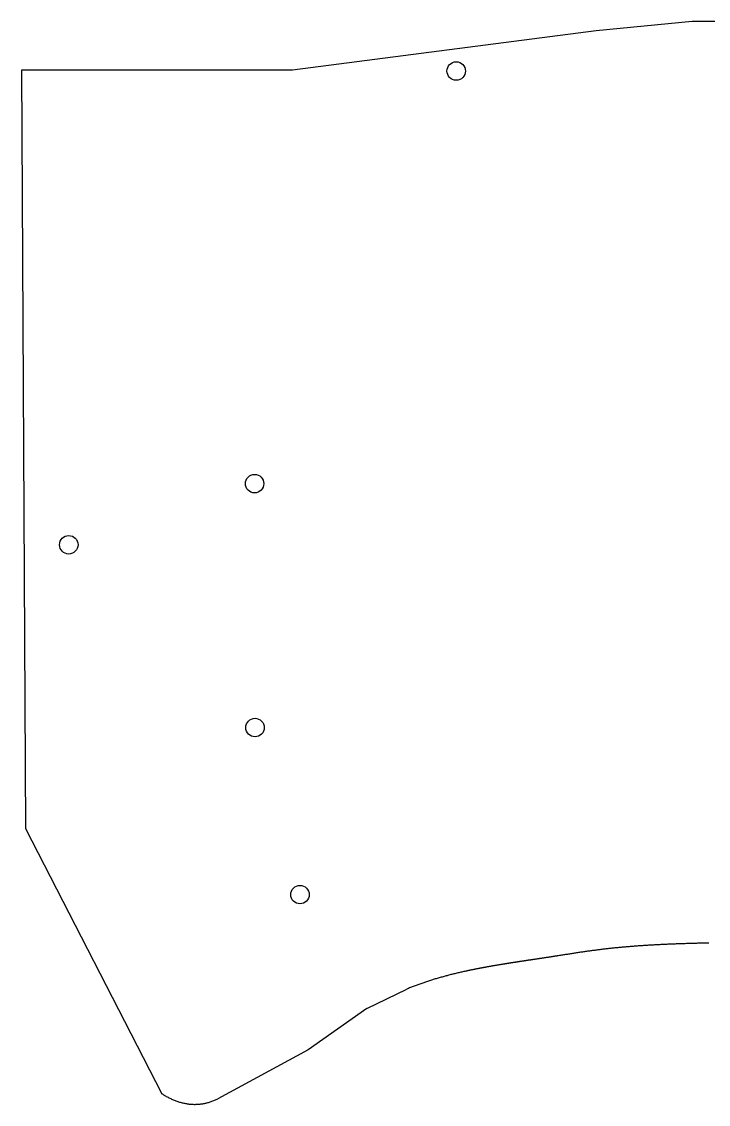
# Model space of a CAD drawing. Extents: x 568 to 702, y -174 to -69.
# Drawn here: x 568 to 635, y -174.5 to -68.8 of the extents above; entities that cross this region are included whole.
import ezdxf

# ---------------------------------------------------------------- set-up
doc = ezdxf.new("R2010")
doc.units = 0
doc.layers.add('BLACK', color=7, linetype='CONTINUOUS')

msp = doc.modelspace()

# ---------------------------------------------------------------- linework, layer by layer
at = {"layer": 'BLACK', "linetype": 'CONTINUOUS'}
for p, q in [((624.049255, -69.678143), (594.429255, -73.508143)), ((633.409255, -68.768143), (624.049255, -69.678143)), ((647.309255, -68.768143), (633.409255, -68.768143)), ((567.989255, -73.508143), (568.379255, -147.528143)), ((594.429255, -73.508143), (567.989255, -73.508143)), ((568.379255, -147.528143), (581.669986, -173.42491)), ((622.728336, -159.593209), (622.629868, -159.60771)), ((622.826809, -159.578803), (622.728336, -159.593209)), ((622.925288, -159.564501), (622.826809, -159.578803)), ((623.023771, -159.550303), (622.925288, -159.564501)), ((623.122264, -159.536214), (623.023771, -159.550303)), ((623.220766, -159.52224), (623.122264, -159.536214)), ((623.319279, -159.508383), (623.220766, -159.52224)), ((623.417805, -159.494648), (623.319279, -159.508383)), ((623.516343, -159.481041), (623.417805, -159.494648)), ((623.614894, -159.467565), (623.516343, -159.481041)), ((623.713467, -159.45423), (623.614894, -159.467565)), ((623.812054, -159.441026), (623.713467, -159.45423)), ((623.91066, -159.427971), (623.812054, -159.441026)), ((624.009288, -159.415065), (623.91066, -159.427971)), ((624.107935, -159.402314), (624.009288, -159.415065)), ((624.206608, -159.389719), (624.107935, -159.402314)), ((624.305302, -159.377283), (624.206608, -159.389719)), ((624.404022, -159.365005), (624.305302, -159.377283)), ((624.502762, -159.352883), (624.404022, -159.365005)), ((624.601526, -159.340922), (624.502762, -159.352883)), ((624.700315, -159.329107), (624.601526, -159.340922)), ((624.799122, -159.317451), (624.700315, -159.329107)), ((624.897954, -159.305942), (624.799122, -159.317451)), ((624.996809, -159.294588), (624.897954, -159.305942)), ((625.095683, -159.283385), (624.996809, -159.294588)), ((625.194581, -159.272325), (625.095683, -159.283385)), ((625.2935, -159.261414), (625.194581, -159.272325)), ((625.392438, -159.250655), (625.2935, -159.261414)), ((625.491398, -159.240033), (625.392438, -159.250655)), ((625.590377, -159.229558), (625.491398, -159.240033)), ((625.689378, -159.219227), (625.590377, -159.229558)), ((625.788399, -159.209035), (625.689378, -159.219227)), ((625.887438, -159.198983), (625.788399, -159.209035)), ((625.9865, -159.189074), (625.887438, -159.198983)), ((626.085579, -159.179299), (625.9865, -159.189074)), ((626.184678, -159.169661), (626.085579, -159.179299)), ((626.283794, -159.160161), (626.184678, -159.169661)), ((626.382931, -159.150794), (626.283794, -159.160161)), ((626.482085, -159.14156), (626.382931, -159.150794)), ((626.581259, -159.132458), (626.482085, -159.14156)), ((626.68045, -159.123487), (626.581259, -159.132458)), ((626.77966, -159.114647), (626.68045, -159.123487)), ((626.878884, -159.105934), (626.77966, -159.114647)), ((626.978128, -159.097348), (626.878884, -159.105934)), ((627.077388, -159.08889), (626.978128, -159.097348)), ((627.176665, -159.080556), (627.077388, -159.08889)), ((627.27596, -159.072344), (627.176665, -159.080556)), ((627.375269, -159.064255), (627.27596, -159.072344)), ((627.474596, -159.05629), (627.375269, -159.064255)), ((627.573938, -159.048441), (627.474596, -159.05629)), ((627.673296, -159.040714), (627.573938, -159.048441)), ((627.772672, -159.033109), (627.673296, -159.040714)), ((627.872059, -159.025613), (627.772672, -159.033109)), ((627.971462, -159.018237), (627.872059, -159.025613)), ((628.070882, -159.010974), (627.971462, -159.018237)), ((628.170313, -159.003825), (628.070882, -159.010974)), ((628.26976, -158.996787), (628.170313, -159.003825)), ((628.36922, -158.98986), (628.26976, -158.996787)), ((628.468696, -158.983045), (628.36922, -158.98986)), ((628.568185, -158.976334), (628.468696, -158.983045)), ((628.667686, -158.969733), (628.568185, -158.976334)), ((628.767198, -158.963239), (628.667686, -158.969733)), ((628.866728, -158.956849), (628.767198, -158.963239)), ((628.966269, -158.950562), (628.866728, -158.956849)), ((629.065821, -158.944381), (628.966269, -158.950562)), ((629.165386, -158.938297), (629.065821, -158.944381)), ((629.264963, -158.932315), (629.165386, -158.938297)), ((629.364551, -158.926431), (629.264963, -158.932315)), ((629.464153, -158.920647), (629.364551, -158.926431)), ((629.563764, -158.914957), (629.464153, -158.920647)), ((629.663386, -158.909366), (629.563764, -158.914957)), ((629.763018, -158.90387), (629.663386, -158.909366)), ((629.862662, -158.898461), (629.763018, -158.90387)), ((629.962316, -158.89315), (629.862662, -158.898461)), ((630.061981, -158.887929), (629.962316, -158.89315)), ((630.161654, -158.882795), (630.061981, -158.887929)), ((630.261336, -158.877751), (630.161654, -158.882795)), ((630.361029, -158.872794), (630.261336, -158.877751)), ((630.460731, -158.867924), (630.361029, -158.872794)), ((630.560442, -158.86314), (630.460731, -158.867924)), ((630.660162, -158.858437), (630.560442, -158.86314)), ((630.759891, -158.853816), (630.660162, -158.858437)), ((630.859627, -158.849278), (630.759891, -158.853816)), ((630.95937, -158.844822), (630.859627, -158.849278)), ((631.05912, -158.840443), (630.95937, -158.844822)), ((631.158882, -158.836143), (631.05912, -158.840443)), ((631.258647, -158.83192), (631.158882, -158.836143)), ((631.358422, -158.827771), (631.258647, -158.83192)), ((631.458202, -158.823698), (631.358422, -158.827771)), ((631.557991, -158.819695), (631.458202, -158.823698)), ((631.657783, -158.815768), (631.557991, -158.819695)), ((631.757582, -158.811913), (631.657783, -158.815768)), ((631.857388, -158.808121), (631.757582, -158.811913)), ((631.957198, -158.804402), (631.857388, -158.808121)), ((632.057016, -158.80075), (631.957198, -158.804402)), ((632.156837, -158.797165), (632.057016, -158.80075)), ((632.256664, -158.793644), (632.156837, -158.797165)), ((632.356497, -158.790185), (632.256664, -158.793644)), ((632.45633, -158.78679), (632.356497, -158.790185)), ((632.556171, -158.783458), (632.45633, -158.78679)), ((632.656015, -158.780184), (632.556171, -158.783458)), ((632.755864, -158.776971), (632.656015, -158.780184)), ((632.855715, -158.773813), (632.755864, -158.776971)), ((632.955569, -158.770717), (632.855715, -158.773813)), ((633.055426, -158.767673), (632.955569, -158.770717)), ((633.155289, -158.764682), (633.055426, -158.767673)), ((633.255149, -158.761746), (633.155289, -158.764682)), ((633.355019, -158.758864), (633.255149, -158.761746)), ((633.454885, -158.756028), (633.355019, -158.758864)), ((633.554756, -158.753245), (633.454885, -158.756028)), ((633.654626, -158.750511), (633.554756, -158.753245)), ((633.754499, -158.747822), (633.654626, -158.750511)), ((633.854375, -158.745182), (633.754499, -158.747822)), ((633.954249, -158.742584), (633.854375, -158.745182)), ((634.054125, -158.740033), (633.954249, -158.742584)), ((634.154002, -158.73752), (634.054125, -158.740033)), ((634.253879, -158.735055), (634.154002, -158.73752)), ((634.353755, -158.732623), (634.253879, -158.735055)), ((634.453632, -158.730237), (634.353755, -158.732623)), ((634.55351, -158.727882), (634.453632, -158.730237)), ((634.653385, -158.725569), (634.55351, -158.727882)), ((634.753258, -158.72329), (634.653385, -158.725569)), ((634.853133, -158.721045), (634.753258, -158.72329)), ((634.953006, -158.718836), (634.853133, -158.721045)), ((635.052879, -158.716654), (634.953006, -158.718836)), ((615.791413, -160.654355), (615.741618, -160.662163)), ((615.841215, -160.646578), (615.791413, -160.654355)), ((615.891017, -160.638808), (615.841215, -160.646578)), ((615.940823, -160.631058), (615.891017, -160.638808)), ((615.990632, -160.623312), (615.940823, -160.631058)), ((616.040442, -160.615595), (615.990632, -160.623312)), ((616.090254, -160.607876), (616.040442, -160.615595)), ((616.140068, -160.600186), (616.090254, -160.607876)), ((616.189885, -160.592497), (616.140068, -160.600186)), ((616.239702, -160.584829), (616.189885, -160.592497)), ((616.289519, -160.577166), (616.239702, -160.584829)), ((616.339338, -160.569521), (616.289519, -160.577166)), ((616.389159, -160.561879), (616.339338, -160.569521)), ((616.43898, -160.554262), (616.389159, -160.561879)), ((616.4888, -160.54664), (616.43898, -160.554262)), ((616.538622, -160.539042), (616.4888, -160.54664)), ((616.588446, -160.531446), (616.538622, -160.539042)), ((616.638268, -160.523865), (616.588446, -160.531446)), ((616.688091, -160.516286), (616.638268, -160.523865)), ((616.737913, -160.508727), (616.688091, -160.516286)), ((616.787733, -160.501165), (616.737913, -160.508727)), ((616.837555, -160.49362), (616.787733, -160.501165)), ((616.887377, -160.486079), (616.837555, -160.49362)), ((616.937192, -160.478547), (616.887377, -160.486079)), ((616.987013, -160.471019), (616.937192, -160.478547)), ((617.03683, -160.463504), (616.987013, -160.471019)), ((617.086647, -160.455988), (617.03683, -160.463504)), ((617.13646, -160.448488), (617.086647, -160.455988)), ((617.186272, -160.440984), (617.13646, -160.448488)), ((617.236083, -160.433492), (617.186272, -160.440984)), ((617.285892, -160.426002), (617.236083, -160.433492)), ((617.335696, -160.41852), (617.285892, -160.426002)), ((617.3855, -160.411041), (617.335696, -160.41852)), ((617.435301, -160.403565), (617.3855, -160.411041)), ((617.4851, -160.396089), (617.435301, -160.403565)), ((617.534893, -160.388623), (617.4851, -160.396089)), ((617.584686, -160.381157), (617.534893, -160.388623)), ((617.634473, -160.373696), (617.584686, -160.381157)), ((617.684259, -160.366233), (617.634473, -160.373696)), ((617.734039, -160.358776), (617.684259, -160.366233)), ((617.783819, -160.351318), (617.734039, -160.358776)), ((617.833589, -160.343864), (617.783819, -160.351318)), ((617.883361, -160.33641), (617.833589, -160.343864)), ((617.933122, -160.328955), (617.883361, -160.33641)), ((617.982888, -160.3215), (617.933122, -160.328955)), ((618.032639, -160.31405), (617.982888, -160.3215)), ((618.082394, -160.306592), (618.032639, -160.31405)), ((618.13214, -160.299135), (618.082394, -160.306592)), ((618.181882, -160.291683), (618.13214, -160.299135)), ((618.231614, -160.284223), (618.181882, -160.291683)), ((618.281348, -160.276763), (618.231614, -160.284223)), ((618.331069, -160.2693), (618.281348, -160.276763)), ((618.380791, -160.261836), (618.331069, -160.2693)), ((618.430499, -160.254363), (618.380791, -160.261836)), ((618.48021, -160.246896), (618.430499, -160.254363)), ((618.529907, -160.239418), (618.48021, -160.246896)), ((618.579603, -160.231942), (618.529907, -160.239418)), ((618.629286, -160.224455), (618.579603, -160.231942)), ((618.678969, -160.216969), (618.629286, -160.224455)), ((618.728639, -160.209472), (618.678969, -160.216969)), ((618.778308, -160.201976), (618.728639, -160.209472)), ((618.827963, -160.194468), (618.778308, -160.201976)), ((618.877616, -160.186962), (618.827963, -160.194468)), ((618.927254, -160.179439), (618.877616, -160.186962)), ((618.976894, -160.17192), (618.927254, -160.179439)), ((619.026518, -160.164383), (618.976894, -160.17192)), ((619.076141, -160.156847), (619.026518, -160.164383)), ((619.125746, -160.149296), (619.076141, -160.156847)), ((619.175354, -160.141744), (619.125746, -160.149296)), ((619.22494, -160.134176), (619.175354, -160.141744)), ((619.274531, -160.126607), (619.22494, -160.134176)), ((619.324098, -160.11902), (619.274531, -160.126607)), ((619.37367, -160.111435), (619.324098, -160.11902)), ((619.423223, -160.103827), (619.37367, -160.111435)), ((619.472773, -160.096216), (619.423223, -160.103827)), ((619.522303, -160.088587), (619.472773, -160.096216)), ((619.571837, -160.08096), (619.522303, -160.088587)), ((619.621349, -160.073306), (619.571837, -160.08096)), ((619.670862, -160.065655), (619.621349, -160.073306)), ((619.720355, -160.057984), (619.670862, -160.065655)), ((619.769849, -160.050312), (619.720355, -160.057984)), ((619.819323, -160.042625), (619.769849, -160.050312)), ((619.868798, -160.034932), (619.819323, -160.042625)), ((619.918253, -160.02723), (619.868798, -160.034932)), ((619.96771, -160.019523), (619.918253, -160.02723)), ((620.01715, -160.011806), (619.96771, -160.019523)), ((620.066589, -160.004087), (620.01715, -160.011806)), ((620.116014, -159.99636), (620.066589, -160.004087)), ((620.165435, -159.988627), (620.116014, -159.99636)), ((620.214842, -159.980891), (620.165435, -159.988627)), ((620.26425, -159.973151), (620.214842, -159.980891)), ((620.363033, -159.957663), (620.26425, -159.973151)), ((620.461789, -159.942163), (620.363033, -159.957663)), ((620.560517, -159.926656), (620.461789, -159.942163)), ((620.659218, -159.911149), (620.560517, -159.926656)), ((620.757894, -159.895649), (620.659218, -159.911149)), ((620.856548, -159.880158), (620.757894, -159.895649)), ((620.955179, -159.864674), (620.856548, -159.880158)), ((621.053791, -159.849215), (620.955179, -159.864674)), ((621.152383, -159.833771), (621.053791, -159.849215)), ((621.250956, -159.818353), (621.152383, -159.833771)), ((621.349512, -159.80297), (621.250956, -159.818353)), ((621.448054, -159.787618), (621.349512, -159.80297)), ((621.546582, -159.772306), (621.448054, -159.787618)), ((621.645096, -159.757036), (621.546582, -159.772306)), ((621.743602, -159.741816), (621.645096, -159.757036)), ((621.842096, -159.726646), (621.743602, -159.741816)), ((621.940583, -159.711535), (621.842096, -159.726646)), ((622.039062, -159.696484), (621.940583, -159.711535)), ((622.137536, -159.681499), (622.039062, -159.696484)), ((622.236005, -159.666584), (622.137536, -159.681499)), ((622.334472, -159.651745), (622.236005, -159.666584)), ((622.432937, -159.63698), (622.334472, -159.651745)), ((622.531401, -159.6223), (622.432937, -159.63698)), ((622.629868, -159.60771), (622.531401, -159.6223)), ((610.271242, -161.706875), (610.174445, -161.73048)), ((610.368126, -161.683495), (610.271242, -161.706875)), ((610.465096, -161.66033), (610.368126, -161.683495)), ((610.56215, -161.637377), (610.465096, -161.66033)), ((610.659287, -161.614642), (610.56215, -161.637377)), ((610.756506, -161.592112), (610.659287, -161.614642)), ((610.853806, -161.569789), (610.756506, -161.592112)), ((610.951185, -161.547671), (610.853806, -161.569789)), ((611.048641, -161.525754), (610.951185, -161.547671)), ((611.146174, -161.504035), (611.048641, -161.525754)), ((611.243782, -161.482514), (611.146174, -161.504035)), ((611.341465, -161.461181), (611.243782, -161.482514)), ((611.39034, -161.450608), (611.341465, -161.461181)), ((611.439217, -161.440038), (611.39034, -161.450608)), ((611.488131, -161.42956), (611.439217, -161.440038)), ((611.537043, -161.419082), (611.488131, -161.42956)), ((611.585991, -161.408696), (611.537043, -161.419082)), ((611.634939, -161.398309), (611.585991, -161.408696)), ((611.683921, -161.388016), (611.634939, -161.398309)), ((611.732902, -161.377721), (611.683921, -161.388016)), ((611.781917, -161.367514), (611.732902, -161.377721)), ((611.830933, -161.357309), (611.781917, -161.367514)), ((611.87998, -161.34719), (611.830933, -161.357309)), ((611.929028, -161.337071), (611.87998, -161.34719)), ((611.978106, -161.327038), (611.929028, -161.337071)), ((612.027187, -161.317006), (611.978106, -161.327038)), ((612.076299, -161.30706), (612.027187, -161.317006)), ((612.12541, -161.297112), (612.076299, -161.30706)), ((612.174553, -161.28725), (612.12541, -161.297112)), ((612.223694, -161.277386), (612.174553, -161.28725)), ((612.272867, -161.267603), (612.223694, -161.277386)), ((612.322039, -161.257821), (612.272867, -161.267603)), ((612.37124, -161.248119), (612.322039, -161.257821)), ((612.420441, -161.238417), (612.37124, -161.248119)), ((612.469672, -161.228796), (612.420441, -161.238417)), ((612.518903, -161.219175), (612.469672, -161.228796)), ((612.56816, -161.20963), (612.518903, -161.219175)), ((612.617418, -161.200086), (612.56816, -161.20963)), ((612.666703, -161.190619), (612.617418, -161.200086)), ((612.715989, -161.181148), (612.666703, -161.190619)), ((612.765302, -161.171756), (612.715989, -161.181148)), ((612.814614, -161.162362), (612.765302, -161.171756)), ((612.863953, -161.153042), (612.814614, -161.162362)), ((612.913291, -161.143722), (612.863953, -161.153042)), ((612.962655, -161.134475), (612.913291, -161.143722)), ((613.012018, -161.125227), (612.962655, -161.134475)), ((613.061406, -161.116051), (613.012018, -161.125227)), ((613.110796, -161.106876), (613.061406, -161.116051)), ((613.160206, -161.097765), (613.110796, -161.106876)), ((613.209619, -161.088658), (613.160206, -161.097765)), ((613.259052, -161.079618), (613.209619, -161.088658)), ((613.30849, -161.070578), (613.259052, -161.079618)), ((613.357947, -161.061604), (613.30849, -161.070578)), ((613.407405, -161.052634), (613.357947, -161.061604)), ((613.456886, -161.043722), (613.407405, -161.052634)), ((613.506365, -161.034814), (613.456886, -161.043722)), ((613.555867, -161.025972), (613.506365, -161.034814)), ((613.605365, -161.017124), (613.555867, -161.025972)), ((613.654888, -161.00834), (613.605365, -161.017124)), ((613.704411, -160.999557), (613.654888, -161.00834)), ((613.753955, -160.990834), (613.704411, -160.999557)), ((613.803494, -160.982114), (613.753955, -160.990834)), ((613.853056, -160.97345), (613.803494, -160.982114)), ((613.902615, -160.96479), (613.853056, -160.97345)), ((613.952196, -160.956182), (613.902615, -160.96479)), ((614.001774, -160.94758), (613.952196, -160.956182)), ((614.051373, -160.939033), (614.001774, -160.94758)), ((614.100969, -160.930481), (614.051373, -160.939033)), ((614.150584, -160.92199), (614.100969, -160.930481)), ((614.200195, -160.913494), (614.150584, -160.92199)), ((614.249829, -160.905053), (614.200195, -160.913494)), ((614.299459, -160.896614), (614.249829, -160.905053)), ((614.349106, -160.888228), (614.299459, -160.896614)), ((614.398753, -160.879838), (614.349106, -160.888228)), ((614.448412, -160.871502), (614.398753, -160.879838)), ((614.498075, -160.863165), (614.448412, -160.871502)), ((614.547749, -160.854877), (614.498075, -160.863165)), ((614.597429, -160.846592), (614.547749, -160.854877)), ((614.647118, -160.83835), (614.597429, -160.846592)), ((614.696807, -160.830113), (614.647118, -160.83835)), ((614.746508, -160.821917), (614.696807, -160.830113)), ((614.796214, -160.813724), (614.746508, -160.821917)), ((614.845928, -160.805577), (614.796214, -160.813724)), ((614.895644, -160.79743), (614.845928, -160.805577)), ((614.945371, -160.789324), (614.895644, -160.79743)), ((614.995098, -160.781219), (614.945371, -160.789324)), ((615.044837, -160.773156), (614.995098, -160.781219)), ((615.094575, -160.765096), (615.044837, -160.773156)), ((615.144322, -160.757075), (615.094575, -160.765096)), ((615.194071, -160.749053), (615.144322, -160.757075)), ((615.24383, -160.741071), (615.194071, -160.749053)), ((615.293588, -160.733091), (615.24383, -160.741071)), ((615.343353, -160.725145), (615.293588, -160.733091)), ((615.393121, -160.717201), (615.343353, -160.725145)), ((615.442898, -160.709294), (615.393121, -160.717201)), ((615.492673, -160.701387), (615.442898, -160.709294)), ((615.542457, -160.693514), (615.492673, -160.701387)), ((615.592239, -160.685642), (615.542457, -160.693514)), ((615.64203, -160.677804), (615.592239, -160.685642)), ((615.691821, -160.669966), (615.64203, -160.677804)), ((615.741618, -160.662163), (615.691821, -160.669966)), ((606.759379, -162.751205), (606.666767, -162.784972)), ((606.852127, -162.717765), (606.759379, -162.751205)), ((606.945013, -162.684644), (606.852127, -162.717765)), ((607.038032, -162.651843), (606.945013, -162.684644)), ((607.131186, -162.619361), (607.038032, -162.651843)), ((607.224472, -162.587196), (607.131186, -162.619361)), ((607.317886, -162.555338), (607.224472, -162.587196)), ((607.411433, -162.523791), (607.317886, -162.555338)), ((607.505107, -162.492551), (607.411433, -162.523791)), ((607.598906, -162.461613), (607.505107, -162.492551)), ((607.692833, -162.430976), (607.598906, -162.461613)), ((607.786883, -162.400636), (607.692833, -162.430976)), ((607.881054, -162.370588), (607.786883, -162.400636)), ((607.975348, -162.340833), (607.881054, -162.370588)), ((608.069762, -162.311368), (607.975348, -162.340833)), ((608.164294, -162.282189), (608.069762, -162.311368)), ((608.258945, -162.253295), (608.164294, -162.282189)), ((608.353709, -162.224678), (608.258945, -162.253295)), ((608.448589, -162.196339), (608.353709, -162.224678)), ((608.54358, -162.168276), (608.448589, -162.196339)), ((608.638685, -162.140485), (608.54358, -162.168276)), ((608.733899, -162.112961), (608.638685, -162.140485)), ((608.829222, -162.085707), (608.733899, -162.112961)), ((608.924656, -162.058715), (608.829222, -162.085707)), ((609.020193, -162.031979), (608.924656, -162.058715)), ((609.115837, -162.005506), (609.020193, -162.031979)), ((609.211583, -161.979286), (609.115837, -162.005506)), ((609.307431, -161.953319), (609.211583, -161.979286)), ((609.40338, -161.9276), (609.307431, -161.953319)), ((609.49943, -161.902129), (609.40338, -161.9276)), ((609.595576, -161.876898), (609.49943, -161.902129)), ((609.691818, -161.85191), (609.595576, -161.876898)), ((609.78816, -161.82716), (609.691818, -161.85191)), ((609.884594, -161.802646), (609.78816, -161.82716)), ((609.98112, -161.778361), (609.884594, -161.802646)), ((610.077737, -161.754307), (609.98112, -161.778361)), ((610.174445, -161.73048), (610.077737, -161.754307)), ((601.687811, -165.096044), (605.566656, -163.216634)), ((605.657512, -163.178737), (605.566656, -163.216634)), ((605.748519, -163.141197), (605.657512, -163.178737)), ((605.839681, -163.104015), (605.748519, -163.141197)), ((605.930992, -163.067187), (605.839681, -163.104015)), ((606.022454, -163.03071), (605.930992, -163.067187)), ((606.114065, -162.994582), (606.022454, -163.03071)), ((606.205822, -162.958799), (606.114065, -162.994582)), ((606.297725, -162.923362), (606.205822, -162.958799)), ((606.389774, -162.888259), (606.297725, -162.923362)), ((606.481963, -162.853501), (606.389774, -162.888259)), ((606.574294, -162.819068), (606.481963, -162.853501)), ((606.666767, -162.784972), (606.574294, -162.819068)), ((601.687811, -165.096044), (595.939255, -169.138127)), ((595.939255, -169.138127), (587.136529, -173.913533)), ((581.669986, -173.42491), (581.713309, -173.45213)), ((581.713309, -173.45213), (581.756632, -173.479347)), ((581.756632, -173.479347), (581.799915, -173.505831)), ((581.799915, -173.505831), (581.843197, -173.532317)), ((581.843197, -173.532317), (581.886442, -173.558068)), ((581.886442, -173.558068), (581.929685, -173.583823)), ((581.929685, -173.583823), (582.016091, -173.633856)), ((582.016091, -173.633856), (582.10242, -173.682429)), ((582.10242, -173.682429), (582.188668, -173.729533)), ((582.188668, -173.729533), (582.274837, -173.775173)), ((582.274837, -173.775173), (582.360926, -173.819344)), ((582.360926, -173.819344), (582.446935, -173.862052)), ((582.446935, -173.862052), (582.532865, -173.90329)), ((582.532865, -173.90329), (582.618715, -173.943066)), ((582.618715, -173.943066), (582.704488, -173.981373)), ((582.704488, -173.981373), (582.790179, -174.018215)), ((582.790179, -174.018215), (582.875793, -174.05359)), ((582.875793, -174.05359), (582.961323, -174.0875)), ((582.961323, -174.0875), (583.046777, -174.119941)), ((583.046777, -174.119941), (583.132148, -174.150918)), ((583.132148, -174.150918), (583.217442, -174.180429)), ((583.217442, -174.180429), (583.302657, -174.208474)), ((583.302657, -174.208474), (583.387792, -174.23505)), ((583.387792, -174.23505), (583.472847, -174.260165)), ((583.472847, -174.260165), (583.557822, -174.283807)), ((583.557822, -174.283807), (583.642719, -174.305986)), ((583.642719, -174.305986), (583.727535, -174.326701)), ((583.727535, -174.326701), (583.812274, -174.345948)), ((583.812274, -174.345948), (583.89693, -174.363729)), ((583.89693, -174.363729), (583.981509, -174.380043)), ((583.981509, -174.380043), (584.066005, -174.394892)), ((584.066005, -174.394892), (584.150424, -174.408274)), ((585.656362, -174.398428), (585.739269, -174.383953)), ((585.739269, -174.383953), (585.822099, -174.368013)), ((585.822099, -174.368013), (585.904846, -174.350604)), ((585.904846, -174.350604), (585.987515, -174.33173)), ((585.987515, -174.33173), (586.070104, -174.311387)), ((586.070104, -174.311387), (586.152615, -174.289581)), ((586.152615, -174.289581), (586.235046, -174.266309)), ((586.235046, -174.266309), (586.317395, -174.241569)), ((586.317395, -174.241569), (586.399668, -174.215362)), ((586.399668, -174.215362), (586.481858, -174.18769)), ((586.481858, -174.18769), (586.56397, -174.158555)), ((586.56397, -174.158555), (586.646003, -174.127949)), ((586.646003, -174.127949), (586.727956, -174.095878)), ((586.727956, -174.095878), (586.80983, -174.062341)), ((586.80983, -174.062341), (586.891624, -174.027338)), ((586.891624, -174.027338), (586.973338, -173.990873)), ((586.973338, -173.990873), (587.054972, -173.952935)), ((587.054972, -173.952935), (587.136529, -173.913533)), ((584.150424, -174.408274), (584.234766, -174.420188)), ((584.234766, -174.420188), (584.319024, -174.430641)), ((584.319024, -174.430641), (584.403204, -174.439622)), ((584.403204, -174.439622), (584.487305, -174.447139)), ((584.487305, -174.447139), (584.571325, -174.45319)), ((584.571325, -174.45319), (584.65527, -174.457777)), ((584.65527, -174.457777), (584.739129, -174.460895)), ((584.739129, -174.460895), (584.822912, -174.462546)), ((584.822912, -174.462546), (584.906614, -174.462732)), ((584.906614, -174.462732), (584.990237, -174.461453)), ((584.990237, -174.461453), (585.073782, -174.458706)), ((585.073782, -174.458706), (585.157247, -174.454494)), ((585.157247, -174.454494), (585.240631, -174.448816)), ((585.240631, -174.448816), (585.323937, -174.441669)), ((585.323937, -174.441669), (585.407161, -174.433061)), ((585.407161, -174.433061), (585.490309, -174.422983)), ((585.490309, -174.422983), (585.573375, -174.411439)), ((585.573375, -174.411439), (585.656362, -174.398428))]:
    msp.add_line(p, q, dxfattribs=at)
at = {"layer": 'BLACK'}
for centre in [(610.395091, -73.588116), (590.71881, -113.868143), (572.5897, -119.838143), (590.763365, -137.678698), (595.1497, -153.988143)]:
    msp.add_circle(centre, 0.9, dxfattribs=at)

doc.saveas('drawing.dxf')
